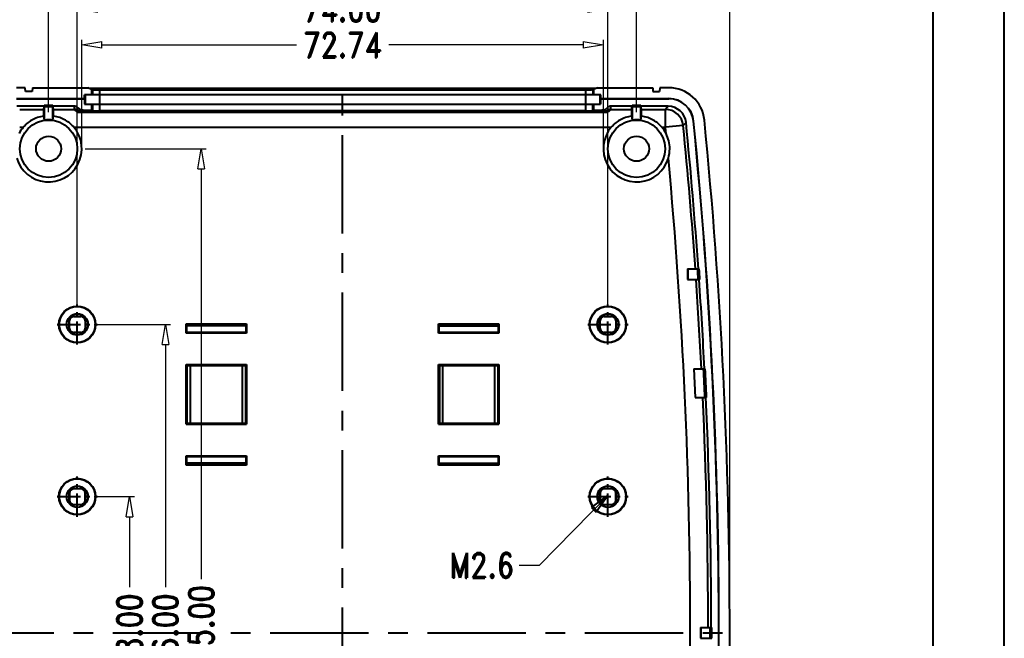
# Model space of a CAD drawing. Header units: millimetres. Extents: x 4625 to 5204, y 1432 to 1835.
# Drawn here: x 5066.9 to 5204.2, y 1664 to 1750.2 of the extents above; entities that cross this region are included whole.
import ezdxf

# ---------------------------------------------------------------- set-up
doc = ezdxf.new("R2010")
doc.units = ezdxf.units.MM
doc.linetypes.add('CENTER', pattern=[50.8, 31.75, -6.35, 6.35, -6.35])
doc.layers.add('dim', color=3, linetype='Continuous', lineweight=9)
doc.layers.add('from', color=7, linetype='Continuous')
doc.styles.add('longtou', font='romand.shx', dxfattribs={"width": 0.8, "bigfont": 'fangsong.shx'})
doc.dimstyles.new('YanXiu', dxfattribs={"dimtxt": 2.5, "dimasz": 2.2, "dimexe": 1, "dimexo": 0, "dimgap": 0.66, "dimtad": 0, "dimzin": 1, "dimdsep": 46, "dimtxsty": 'longtou', "dimblk": 'CLOSEDBLANK', "dimcen": 0, "dimclrd": 3, "dimclre": 3, "dimclrt": 7, "dimazin": 0, "dimtfac": 1, "dimtofl": 0, "dimtmove": 0, "dimatfit": 3, "dimldrblk": 'CLOSEDBLANK', "dimfxl": 1, "dimlwd": 5, "dimlwe": 5, "dimarcsym": 0})

# ---------------------------------------------------------------- blocks, each defined once
blk = doc.blocks.new('_ClosedBlank')
at = {"color": 0, "linetype": 'ByBlock', "lineweight": -2}
for p, q in [((-1, 0.167), (0, 0)), ((-1, 0.167), (-1, -0.167)), ((0, 0), (-1, -0.167))]:
    blk.add_line(p, q, dxfattribs=at)
blk = doc.blocks.new('*D52')
at = {"layer": 'Defpoints', "color": 0}
for p in [(5165.92, 1761.71), (5057.92, 1664.74), (5165.92, 1664.74)]:
    blk.add_point(p, dxfattribs=at)
at = {"layer": 'dim', "color": 3, "lineweight": 5}
for p, q in [((5057.92, 1664.74), (5057.92, 1762.41)), ((5165.92, 1664.74), (5165.92, 1762.41)), ((5060.72, 1761.71), (5104.42, 1761.71)), ((5163.12, 1761.71), (5119.42, 1761.71))]:
    blk.add_line(p, q, dxfattribs=at)
at = {"layer": 'dim', "color": 3, "lineweight": 5, "xscale": 2.8, "yscale": 2.8, "zscale": 2.8, "rotation": 180}
blk.add_blockref('_ClosedBlank', (5057.92, 1761.71), dxfattribs=at)
at = {"layer": 'dim', "color": 3, "lineweight": 5, "xscale": 2.8, "yscale": 2.8, "zscale": 2.8}
blk.add_blockref('_ClosedBlank', (5165.92, 1761.71), dxfattribs=at)
at = {"layer": 'dim', "color": 7, "insert": (5111.92, 1761.71), "char_height": 3.5, "attachment_point": 5, "style": 'longtou'}
blk.add_mtext('108.00', dxfattribs=at)
blk = doc.blocks.new('*D51')
at = {"layer": 'Defpoints', "color": 0}
for p in [(5152.92, 1756.71), (5070.92, 1737.33), (5152.92, 1737.33)]:
    blk.add_point(p, dxfattribs=at)
at = {"layer": 'dim', "color": 3, "lineweight": 5}
for p, q in [((5070.92, 1737.33), (5070.92, 1757.41)), ((5073.72, 1756.71), (5105.55, 1756.71)), ((5150.12, 1756.71), (5118.29, 1756.71)), ((5152.92, 1737.33), (5152.92, 1757.41))]:
    blk.add_line(p, q, dxfattribs=at)
at = {"layer": 'dim', "color": 3, "lineweight": 5, "xscale": 2.8, "yscale": 2.8, "zscale": 2.8, "rotation": 180}
blk.add_blockref('_ClosedBlank', (5070.92, 1756.71), dxfattribs=at)
at = {"layer": 'dim', "color": 3, "lineweight": 5, "xscale": 2.8, "yscale": 2.8, "zscale": 2.8}
blk.add_blockref('_ClosedBlank', (5152.92, 1756.71), dxfattribs=at)
at = {"layer": 'dim', "color": 7, "insert": (5111.92, 1756.71), "char_height": 3.5, "attachment_point": 5, "style": 'longtou'}
blk.add_mtext('82.00', dxfattribs=at)
blk = doc.blocks.new('*D50')
at = {"layer": 'Defpoints', "color": 0}
for p in [(5148.92, 1751.71), (5074.92, 1710.54), (5148.92, 1710.54)]:
    blk.add_point(p, dxfattribs=at)
at = {"layer": 'dim', "color": 3, "lineweight": 5}
for p, q in [((5074.92, 1710.54), (5074.92, 1752.41)), ((5148.92, 1710.54), (5148.92, 1752.41)), ((5077.72, 1751.71), (5105.55, 1751.71)), ((5146.12, 1751.71), (5118.29, 1751.71))]:
    blk.add_line(p, q, dxfattribs=at)
at = {"layer": 'dim', "color": 3, "lineweight": 5, "xscale": 2.8, "yscale": 2.8, "zscale": 2.8, "rotation": 180}
blk.add_blockref('_ClosedBlank', (5074.92, 1751.71), dxfattribs=at)
at = {"layer": 'dim', "color": 3, "lineweight": 5, "xscale": 2.8, "yscale": 2.8, "zscale": 2.8}
blk.add_blockref('_ClosedBlank', (5148.92, 1751.71), dxfattribs=at)
at = {"layer": 'dim', "color": 7, "insert": (5111.92, 1751.71), "char_height": 3.5, "attachment_point": 5, "style": 'longtou'}
blk.add_mtext('74.00', dxfattribs=at)
blk = doc.blocks.new('*D46')
at = {"layer": 'Defpoints', "color": 0}
for p in [(5148.29, 1746.71), (5075.55, 1732.24), (5148.29, 1732.24)]:
    blk.add_point(p, dxfattribs=at)
at = {"layer": 'dim', "color": 3, "lineweight": 5}
for p, q in [((5075.55, 1732.24), (5075.55, 1747.41)), ((5078.35, 1746.71), (5105.49, 1746.71)), ((5145.49, 1746.71), (5118.35, 1746.71)), ((5148.29, 1732.24), (5148.29, 1747.41))]:
    blk.add_line(p, q, dxfattribs=at)
at = {"layer": 'dim', "color": 3, "lineweight": 5, "xscale": 2.8, "yscale": 2.8, "zscale": 2.8, "rotation": 180}
blk.add_blockref('_ClosedBlank', (5075.55, 1746.71), dxfattribs=at)
at = {"layer": 'dim', "color": 3, "lineweight": 5, "xscale": 2.8, "yscale": 2.8, "zscale": 2.8}
blk.add_blockref('_ClosedBlank', (5148.29, 1746.71), dxfattribs=at)
at = {"layer": 'dim', "color": 7, "insert": (5111.92, 1746.71), "char_height": 3.5, "attachment_point": 5, "style": 'longtou'}
blk.add_mtext('72.74', dxfattribs=at)
blk = doc.blocks.new('*D49')
at = {"layer": 'Defpoints', "color": 0}
for p in [(5076.01, 1732.24), (5092.21, 1732.24), (5076.01, 1597.24)]:
    blk.add_point(p, dxfattribs=at)
at = {"layer": 'dim', "color": 3, "lineweight": 5}
for p, q in [((5076.01, 1732.24), (5092.91, 1732.24)), ((5092.21, 1729.44), (5092.21, 1672.24)), ((5092.21, 1600.04), (5092.21, 1657.24)), ((5076.01, 1597.24), (5092.91, 1597.24))]:
    blk.add_line(p, q, dxfattribs=at)
at = {"layer": 'dim', "color": 3, "lineweight": 5, "xscale": 2.8, "yscale": 2.8, "zscale": 2.8}
for p, rotation in [((5092.21, 1732.24), 90), ((5092.21, 1597.24), 270)]:
    blk.add_blockref('_ClosedBlank', p, dxfattribs=dict(at, rotation=rotation))
at = {"layer": 'dim', "color": 7, "insert": (5092.21, 1664.74), "char_height": 3.5, "attachment_point": 5, "rotation": 90, "style": 'longtou'}
blk.add_mtext('135.00', dxfattribs=at)
blk = doc.blocks.new('*D48')
at = {"layer": 'Defpoints', "color": 0}
for p in [(5077.73, 1707.74), (5087.21, 1707.74), (5077.73, 1621.74)]:
    blk.add_point(p, dxfattribs=at)
at = {"layer": 'dim', "color": 3, "lineweight": 5}
for p, q in [((5077.73, 1707.74), (5087.91, 1707.74)), ((5087.21, 1704.94), (5087.21, 1671.1)), ((5087.21, 1624.54), (5087.21, 1658.37)), ((5077.73, 1621.74), (5087.91, 1621.74))]:
    blk.add_line(p, q, dxfattribs=at)
at = {"layer": 'dim', "color": 3, "lineweight": 5, "xscale": 2.8, "yscale": 2.8, "zscale": 2.8}
for p, rotation in [((5087.21, 1707.74), 90), ((5087.21, 1621.74), 270)]:
    blk.add_blockref('_ClosedBlank', p, dxfattribs=dict(at, rotation=rotation))
at = {"layer": 'dim', "color": 7, "insert": (5087.21, 1664.74), "char_height": 3.5, "attachment_point": 5, "rotation": 90, "style": 'longtou'}
blk.add_mtext('86.00', dxfattribs=at)
blk = doc.blocks.new('*D47')
at = {"layer": 'Defpoints', "color": 0}
for p in [(5077.73, 1683.74), (5082.21, 1683.74), (5077.73, 1645.74)]:
    blk.add_point(p, dxfattribs=at)
at = {"layer": 'dim', "color": 3, "lineweight": 5}
for p, q in [((5077.73, 1683.74), (5082.91, 1683.74)), ((5082.21, 1680.94), (5082.21, 1671.1)), ((5082.21, 1648.54), (5082.21, 1658.37)), ((5077.73, 1645.74), (5082.91, 1645.74))]:
    blk.add_line(p, q, dxfattribs=at)
at = {"layer": 'dim', "color": 3, "lineweight": 5, "xscale": 2.8, "yscale": 2.8, "zscale": 2.8}
for p, rotation in [((5082.21, 1683.74), 90), ((5082.21, 1645.74), 270)]:
    blk.add_blockref('_ClosedBlank', p, dxfattribs=dict(at, rotation=rotation))
at = {"layer": 'dim', "color": 7, "insert": (5082.21, 1664.74), "char_height": 3.5, "attachment_point": 5, "rotation": 90, "style": 'longtou'}
blk.add_mtext('38.00', dxfattribs=at)

msp = doc.modelspace()

# ---------------------------------------------------------------- linework, layer by layer
at = {"color": 7, "linetype": 'Continuous'}
for p, q in [((5067.67, 1740.736), (5066.428, 1740.736)), ((5067.697, 1740.235), (5067.67, 1740.736)), ((5068.644, 1740.235), (5067.697, 1740.235)), ((5068.67, 1740.736), (5068.644, 1740.235)), ((5068.67, 1740.736), (5076.381, 1740.736)), ((5076.921, 1740.507), (5076.381, 1740.736)), ((5076.921, 1740.507), (5076.921, 1739.736)), ((5077.034, 1740.479), (5077.034, 1739.736)), ((5078.034, 1740.666), (5145.806, 1740.666)), ((5078.034, 1740.666), (5078.034, 1737.531)), ((5078.034, 1740.466), (5145.806, 1740.466)), ((5145.806, 1740.666), (5145.806, 1737.531)), ((5146.806, 1740.479), (5146.806, 1739.736)), ((5147.46, 1740.736), (5146.92, 1740.507)), ((5146.92, 1740.507), (5146.92, 1739.736)), ((5147.46, 1740.736), (5155.17, 1740.736)), ((5155.17, 1740.736), (5155.197, 1740.235)), ((5155.197, 1740.235), (5156.144, 1740.235)), ((5156.17, 1740.736), (5156.144, 1740.235)), ((5157.412, 1740.736), (5156.17, 1740.736)), ((5066.434, 1739.232), (5075.92, 1739.232)), ((5066.434, 1739.206), (5075.947, 1739.206)), ((5147.92, 1739.736), (5075.92, 1739.736)), ((5075.92, 1739.232), (5075.92, 1739.736)), ((5075.92, 1739.232), (5075.947, 1739.206)), ((5075.947, 1739.206), (5075.947, 1738.436)), ((5075.947, 1738.436), (5147.894, 1738.436)), ((5076.035, 1739.736), (5076.035, 1738.436)), ((5076.947, 1737.636), (5076.947, 1738.436)), ((5077.034, 1738.436), (5077.034, 1737.548)), ((5146.806, 1737.548), (5146.806, 1738.436)), ((5146.894, 1738.436), (5146.894, 1737.636)), ((5147.806, 1739.736), (5147.806, 1738.436)), ((5147.92, 1739.232), (5147.894, 1739.206)), ((5147.894, 1739.206), (5157.406, 1739.206)), ((5147.894, 1739.206), (5147.894, 1738.436)), ((5147.92, 1739.232), (5147.92, 1739.736)), ((5147.92, 1739.232), (5157.406, 1739.232)), ((5157.406, 1739.232), (5157.406, 1739.206)), ((5070.307, 1738.153), (5066.506, 1738.153)), ((5066.892, 1737.727), (5070.236, 1737.727)), ((5070.236, 1737.727), (5070.307, 1738.153)), ((5071.533, 1738.267), (5070.307, 1738.267)), ((5070.313, 1738.229), (5070.307, 1738.267)), ((5070.307, 1738.267), (5070.307, 1738.153)), ((5071.527, 1738.229), (5070.313, 1738.229)), ((5070.316, 1738.064), (5070.313, 1738.229)), ((5071.525, 1738.064), (5070.316, 1738.064)), ((5070.316, 1738.064), (5070.316, 1736.216)), ((5071.527, 1738.229), (5071.525, 1738.064)), ((5071.525, 1736.216), (5071.525, 1738.064)), ((5071.527, 1738.229), (5071.533, 1738.267)), ((5071.533, 1738.153), (5071.533, 1738.267)), ((5074.576, 1738.153), (5071.533, 1738.153)), ((5071.604, 1737.727), (5071.533, 1738.153)), ((5071.604, 1737.727), (5074.553, 1737.727)), ((5075.007, 1737.315), (5148.834, 1737.315)), ((5075.254, 1737.481), (5148.586, 1737.481)), ((5075.755, 1737.636), (5076.947, 1737.636)), ((5076.947, 1737.636), (5077.034, 1737.548)), ((5145.806, 1737.531), (5078.034, 1737.531)), ((5146.894, 1737.636), (5146.806, 1737.548)), ((5146.894, 1737.636), (5148.086, 1737.636)), ((5152.307, 1738.153), (5149.264, 1738.153)), ((5149.287, 1737.727), (5152.236, 1737.727)), ((5152.236, 1737.727), (5152.307, 1738.153)), ((5153.533, 1738.267), (5152.307, 1738.267)), ((5152.313, 1738.229), (5152.307, 1738.267)), ((5152.307, 1738.267), (5152.307, 1738.153)), ((5153.527, 1738.229), (5152.313, 1738.229)), ((5152.316, 1738.064), (5152.313, 1738.229)), ((5153.525, 1738.064), (5152.316, 1738.064)), ((5152.316, 1738.064), (5152.316, 1736.216)), ((5153.527, 1738.229), (5153.525, 1738.064)), ((5153.525, 1736.216), (5153.525, 1738.064)), ((5153.527, 1738.229), (5153.533, 1738.267)), ((5153.533, 1738.153), (5153.533, 1738.267)), ((5157.335, 1738.153), (5153.533, 1738.153)), ((5153.604, 1737.727), (5153.533, 1738.153)), ((5153.604, 1737.727), (5156.949, 1737.727)), ((5157.335, 1738.153), (5156.949, 1737.727)), ((5156.949, 1735.231), (5156.949, 1737.727)), ((5070.22, 1736.783), (5070.316, 1736.216)), ((5071.525, 1736.216), (5071.62, 1736.783)), ((5152.22, 1736.783), (5152.316, 1736.216)), ((5153.525, 1736.216), (5153.62, 1736.783)), ((5159.819, 1735.903), (5159.433, 1735.476)), ((5160.886, 1736.081), (5160.86, 1736.078)), ((5066.894, 1735.231), (5067.391, 1735.231)), ((5074.449, 1735.231), (5149.391, 1735.231)), ((5156.449, 1735.231), (5156.949, 1735.231)), ((5159.433, 1735.476), (5156.949, 1735.231)), ((5160.019, 1715.486), (5160.019, 1713.986)), ((5160.019, 1715.486), (5161.651, 1715.486)), ((5160.12, 1713.986), (5160.12, 1715.486)), ((5160.019, 1713.986), (5161.755, 1713.986)), ((5073.772, 1708.284), (5073.827, 1708.229)), ((5073.827, 1707.242), (5073.827, 1708.229)), ((5074.372, 1708.884), (5074.427, 1708.829)), ((5074.427, 1708.829), (5075.414, 1708.829)), ((5075.468, 1708.884), (5075.414, 1708.829)), ((5076.068, 1708.284), (5076.014, 1708.229)), ((5076.014, 1708.229), (5076.014, 1707.242)), ((5147.772, 1708.284), (5147.827, 1708.229)), ((5147.827, 1707.242), (5147.827, 1708.229)), ((5148.372, 1708.884), (5148.427, 1708.829)), ((5148.427, 1708.829), (5149.414, 1708.829)), ((5149.468, 1708.884), (5149.414, 1708.829)), ((5150.068, 1708.284), (5150.014, 1708.229)), ((5150.014, 1708.229), (5150.014, 1707.242)), ((5073.428, 1707.736), (5073.773, 1707.736)), ((5073.772, 1707.187), (5073.827, 1707.242)), ((5076.068, 1707.187), (5076.014, 1707.242)), ((5076.413, 1707.736), (5076.067, 1707.736)), ((5090.114, 1707.836), (5098.527, 1707.836)), ((5090.114, 1707.836), (5090.202, 1707.547)), ((5090.114, 1706.534), (5090.114, 1707.836)), ((5098.438, 1707.547), (5090.202, 1707.547)), ((5090.202, 1706.622), (5090.202, 1707.547)), ((5098.527, 1707.836), (5098.438, 1707.547)), ((5098.438, 1707.547), (5098.438, 1706.622)), ((5098.527, 1707.836), (5098.527, 1706.534)), ((5125.314, 1707.836), (5133.727, 1707.836)), ((5125.314, 1707.836), (5125.402, 1707.547)), ((5125.314, 1706.534), (5125.314, 1707.836)), ((5125.402, 1707.547), (5133.638, 1707.547)), ((5125.402, 1706.622), (5125.402, 1707.547)), ((5133.727, 1707.836), (5133.638, 1707.547)), ((5133.638, 1707.547), (5133.638, 1706.622)), ((5133.727, 1707.836), (5133.727, 1706.534)), ((5147.428, 1707.736), (5147.773, 1707.736)), ((5147.772, 1707.187), (5147.827, 1707.242)), ((5150.068, 1707.187), (5150.014, 1707.242)), ((5150.413, 1707.736), (5150.067, 1707.736)), ((5074.372, 1706.587), (5074.427, 1706.642)), ((5075.414, 1706.642), (5074.427, 1706.642)), ((5075.468, 1706.587), (5075.414, 1706.642)), ((5090.202, 1706.622), (5090.114, 1706.534)), ((5098.527, 1706.534), (5090.114, 1706.534)), ((5098.438, 1706.622), (5090.202, 1706.622)), ((5098.438, 1706.622), (5098.527, 1706.534)), ((5125.402, 1706.622), (5125.314, 1706.534)), ((5133.727, 1706.534), (5125.314, 1706.534)), ((5133.638, 1706.622), (5125.402, 1706.622)), ((5133.638, 1706.622), (5133.727, 1706.534)), ((5148.372, 1706.587), (5148.427, 1706.642)), ((5149.414, 1706.642), (5148.427, 1706.642)), ((5149.468, 1706.587), (5149.414, 1706.642)), ((5090.114, 1702.141), (5098.527, 1702.141)), ((5090.219, 1702.036), (5090.114, 1702.141)), ((5090.114, 1693.83), (5090.114, 1702.141)), ((5090.219, 1702.036), (5090.219, 1693.935)), ((5090.719, 1702.019), (5097.922, 1702.019)), ((5090.719, 1693.952), (5090.719, 1702.019)), ((5091.209, 1702.047), (5091.115, 1702.141)), ((5091.209, 1702.047), (5097.432, 1702.047)), ((5097.432, 1702.047), (5097.526, 1702.141)), ((5097.922, 1702.019), (5097.922, 1693.952)), ((5098.421, 1702.036), (5098.527, 1702.141)), ((5098.421, 1693.935), (5098.421, 1702.036)), ((5098.527, 1702.141), (5098.527, 1693.83)), ((5125.419, 1702.036), (5125.314, 1702.141)), ((5125.314, 1702.141), (5133.727, 1702.141)), ((5125.314, 1693.83), (5125.314, 1702.141)), ((5125.419, 1702.036), (5125.419, 1693.935)), ((5125.919, 1702.019), (5133.122, 1702.019)), ((5125.919, 1693.952), (5125.919, 1702.019)), ((5126.409, 1702.047), (5126.315, 1702.141)), ((5132.632, 1702.047), (5126.409, 1702.047)), ((5132.632, 1702.047), (5132.726, 1702.141)), ((5133.122, 1702.019), (5133.122, 1693.952)), ((5133.621, 1702.036), (5133.727, 1702.141)), ((5133.621, 1693.935), (5133.621, 1702.036)), ((5133.727, 1702.141), (5133.727, 1693.83)), ((5160.92, 1701.561), (5161.114, 1697.561)), ((5160.92, 1701.561), (5162.498, 1701.561)), ((5161.114, 1697.561), (5162.691, 1697.561)), ((5090.219, 1693.935), (5090.114, 1693.83)), ((5090.114, 1693.83), (5098.527, 1693.83)), ((5097.922, 1693.952), (5090.719, 1693.952)), ((5091.209, 1693.924), (5091.115, 1693.83)), ((5091.209, 1693.924), (5097.432, 1693.924)), ((5097.432, 1693.924), (5097.526, 1693.83)), ((5098.421, 1693.935), (5098.527, 1693.83)), ((5125.419, 1693.935), (5125.314, 1693.83)), ((5125.314, 1693.83), (5133.727, 1693.83)), ((5133.122, 1693.952), (5125.919, 1693.952)), ((5126.409, 1693.924), (5126.315, 1693.83)), ((5132.632, 1693.924), (5126.409, 1693.924)), ((5132.632, 1693.924), (5132.726, 1693.83)), ((5133.621, 1693.935), (5133.727, 1693.83)), ((5090.114, 1689.437), (5098.527, 1689.437)), ((5090.202, 1689.349), (5090.114, 1689.437)), ((5090.114, 1688.135), (5090.114, 1689.437)), ((5090.202, 1689.349), (5098.438, 1689.349)), ((5090.202, 1688.424), (5090.202, 1689.349)), ((5098.438, 1689.349), (5098.527, 1689.437)), ((5098.438, 1689.349), (5098.438, 1688.424)), ((5098.527, 1689.437), (5098.527, 1688.135)), ((5125.402, 1689.349), (5125.314, 1689.437)), ((5125.314, 1689.437), (5133.727, 1689.437)), ((5125.314, 1688.135), (5125.314, 1689.437)), ((5125.402, 1689.349), (5133.638, 1689.349)), ((5125.402, 1688.424), (5125.402, 1689.349)), ((5133.638, 1689.349), (5133.727, 1689.437)), ((5133.638, 1689.349), (5133.638, 1688.424)), ((5133.727, 1689.437), (5133.727, 1688.135)), ((5090.114, 1688.135), (5090.202, 1688.424)), ((5098.527, 1688.135), (5090.114, 1688.135)), ((5098.438, 1688.424), (5090.202, 1688.424)), ((5098.527, 1688.135), (5098.438, 1688.424)), ((5125.314, 1688.135), (5125.402, 1688.424)), ((5133.727, 1688.135), (5125.314, 1688.135)), ((5125.402, 1688.424), (5133.638, 1688.424)), ((5133.727, 1688.135), (5133.638, 1688.424)), ((5074.372, 1684.884), (5074.427, 1684.829)), ((5075.468, 1684.884), (5075.414, 1684.829)), ((5148.372, 1684.884), (5148.427, 1684.829)), ((5149.468, 1684.884), (5149.414, 1684.829)), ((5073.428, 1683.736), (5073.773, 1683.736)), ((5073.772, 1684.284), (5073.827, 1684.229)), ((5073.827, 1684.229), (5073.827, 1683.242)), ((5075.414, 1684.829), (5074.427, 1684.829)), ((5076.068, 1684.284), (5076.014, 1684.229)), ((5076.014, 1683.242), (5076.014, 1684.229)), ((5076.413, 1683.736), (5076.067, 1683.736)), ((5147.428, 1683.736), (5147.773, 1683.736)), ((5147.772, 1684.284), (5147.827, 1684.229)), ((5147.827, 1684.229), (5147.827, 1683.242)), ((5149.414, 1684.829), (5148.427, 1684.829)), ((5150.068, 1684.284), (5150.014, 1684.229)), ((5150.014, 1683.242), (5150.014, 1684.229)), ((5150.413, 1683.736), (5150.067, 1683.736)), ((5073.772, 1683.187), (5073.827, 1683.242)), ((5074.372, 1682.587), (5074.427, 1682.642)), ((5074.427, 1682.642), (5075.414, 1682.642)), ((5075.468, 1682.587), (5075.414, 1682.642)), ((5076.068, 1683.187), (5076.014, 1683.242)), ((5147.772, 1683.187), (5147.827, 1683.242)), ((5148.372, 1682.587), (5148.427, 1682.642)), ((5148.427, 1682.642), (5149.414, 1682.642)), ((5149.468, 1682.587), (5149.414, 1682.642)), ((5150.068, 1683.187), (5150.014, 1683.242)), ((5161.819, 1665.486), (5161.819, 1663.986)), ((5161.819, 1665.486), (5163.438, 1665.486)), ((5161.92, 1663.986), (5161.92, 1665.486)), ((5161.819, 1663.986), (5163.438, 1663.986))]:
    msp.add_line(p, q, dxfattribs=at)
at = {"color": 1, "linetype": 'CENTER', "ltscale": 0.432}
for p, q in [((5111.92, 1588.736), (5111.92, 1740.736)), ((5057.92, 1664.736), (5165.92, 1664.736))]:
    msp.add_line(p, q, dxfattribs=at)
at = {"color": 1, "linetype": 'CENTER', "ltscale": 0.102094}
for p, q in [((5074.92, 1704.928), (5074.92, 1710.543)), ((5148.92, 1704.928), (5148.92, 1710.543)), ((5072.113, 1707.736), (5077.728, 1707.736)), ((5146.113, 1707.736), (5151.728, 1707.736)), ((5074.92, 1680.928), (5074.92, 1686.543)), ((5148.92, 1680.928), (5148.92, 1686.543)), ((5072.113, 1683.736), (5077.728, 1683.736)), ((5146.113, 1683.736), (5151.728, 1683.736))]:
    msp.add_line(p, q, dxfattribs=at)
at = {"color": 7, "linetype": 'Continuous'}
for centre, radius in [((5070.92, 1732.236), 4), ((5152.92, 1732.236), 4), ((5070.92, 1732.236), 1.75), ((5152.92, 1732.236), 1.75), ((5074.92, 1707.736), 2.552), ((5074.92, 1707.736), 2.5), ((5148.92, 1707.736), 2.552), ((5148.92, 1707.736), 2.5), ((5074.92, 1707.736), 1.493), ((5148.92, 1707.736), 1.493), ((5074.92, 1683.736), 2.552), ((5148.92, 1683.736), 2.552), ((5074.92, 1683.736), 2.5), ((5074.92, 1683.736), 1.493), ((5148.92, 1683.736), 2.5), ((5148.92, 1683.736), 1.493)]:
    msp.add_circle(centre, radius, dxfattribs=at)
for centre, radius, start, end in [((5157.414, 1735.745), 4.991, 5.64355, 90.02404), ((5157.407, 1735.737), 3.495, 5.65115, 90.01594), ((5157.407, 1735.736), 3.47, 5.65415, 90.01217), ((5074.554, 1737.127), 0.6, 58.7134, 90.03222), ((5074.576, 1737.554), 0.599, 42.54176, 89.99638), ((5075.387, 1738.492), 0.999, 238.55093, 269.94513), ((5075.188, 1738.459), 0.994, 253.54596, 267.93102), ((5075.755, 1738.636), 1.001, 222.56137, 270.00759), ((5148.086, 1738.636), 1, 269.98529, 317.44524), ((5148.454, 1738.492), 0.999, 270.05461, 301.44856), ((5148.649, 1738.48), 1.016, 272.23747, 286.31699), ((5149.264, 1737.554), 0.599, 90.0009, 137.46183), ((5149.287, 1737.127), 0.6, 89.96922, 121.2872), ((5156.942, 1735.223), 2.505, 5.796, 89.83464), ((5157.336, 1735.658), 2.495, 5.63819, 90.02323), ((5070.92, 1732.236), 4.026, 81.36684, 98.63316), ((5152.92, 1732.236), 4.026, 81.36684, 98.63316), ((4441.92, 1664.736), 721.418, 4.033951, 5.66142), ((4441.92, 1664.736), 722.47, 354.332898, 5.66709), ((4441.92, 1664.736), 722.497, 354.332906, 5.667094), ((4441.92, 1664.736), 724, 354.332411, 5.667589), ((5070.92, 1732.236), 4.629, 196.42972, 40.32181), ((5070.92, 1732.236), 4.629, 139.67819, 152.72385), ((5152.92, 1732.236), 4.629, 139.67819, 343.57028), ((5152.92, 1732.236), 4.629, 27.27615, 40.32181), ((4441.92, 1664.736), 718.495, 5.560617, 5.630643), ((5152.909, 1732.235), 4.639, 0.00522, 27.21583), ((4441.92, 1664.736), 720.992, 4.036339, 5.630642), ((5152.928, 1732.231), 4.62, 343.59906, 0.05735), ((4441.92, 1664.736), 718.495, 354.71418, 5.28582), ((4441.607, 1664.714), 721.603, 3.915257, 4.034645), ((4441.92, 1664.736), 721.454, 3.914334, 4.033747), ((4441.92, 1664.736), 721.518, 3.913989, 4.033391), ((4441.92, 1664.736), 720.992, 2.927752, 3.916849), ((4441.92, 1664.736), 721.418, 2.926021, 3.914532), ((5074.369, 1708.287), 0.597, 89.71181, 180.28838), ((4928.842, 1707.719), 144.931, 0.00654, 0.22322), ((5074.92, 1846.042), 137.159, 269.77106, 270.22898), ((5075.471, 1708.287), 0.597, 359.71152, 90.28829), ((5221.326, 1707.718), 145.258, 179.77702, 179.99322), ((5148.369, 1708.287), 0.597, 89.71181, 180.28838), ((5002.842, 1707.719), 144.932, 0.00654, 0.22322), ((5148.92, 1846.042), 137.159, 269.77106, 270.22898), ((5149.471, 1708.287), 0.597, 359.71152, 90.28829), ((5295.326, 1707.718), 145.258, 179.77702, 179.99322), ((4928.515, 1707.753), 145.258, 359.77702, 359.99322), ((5074.369, 1707.184), 0.597, 179.71005, 270.28976), ((5075.471, 1707.184), 0.597, 269.70997, 0.29023), ((5220.999, 1707.752), 144.932, 180.00654, 180.22322), ((5002.515, 1707.753), 145.258, 359.77702, 359.99322), ((5148.369, 1707.184), 0.597, 179.71005, 270.28976), ((5149.471, 1707.184), 0.597, 269.70997, 0.29023), ((5294.999, 1707.752), 144.931, 180.00654, 180.22322), ((5074.92, 1569.429), 137.159, 89.77106, 90.22898), ((5148.92, 1569.429), 137.159, 89.77106, 90.22898), ((4441.92, 1664.736), 721.289, 2.608431, 2.926544), ((4441.92, 1664.736), 721.454, 2.607834, 2.925874), ((4441.92, 1664.736), 721.518, 2.607604, 2.925616), ((4441.92, 1664.736), 720.992, 0.059601, 2.609508), ((4441.92, 1664.736), 721.418, 0.059566, 2.607966), ((5074.369, 1684.287), 0.597, 89.71181, 180.28838), ((5074.92, 1822.042), 137.159, 269.77106, 270.22898), ((5075.471, 1684.287), 0.597, 359.71152, 90.28829), ((5148.369, 1684.287), 0.597, 89.71181, 180.28838), ((5148.92, 1822.042), 137.159, 269.77106, 270.22898), ((5149.471, 1684.287), 0.597, 359.71152, 90.28829), ((4928.842, 1683.719), 144.931, 0.00654, 0.22322), ((4928.515, 1683.753), 145.258, 359.77702, 359.99322), ((5221.326, 1683.718), 145.258, 179.77702, 179.99322), ((5220.999, 1683.752), 144.931, 180.00654, 180.22322), ((5002.842, 1683.719), 144.932, 0.00654, 0.22322), ((5002.515, 1683.753), 145.258, 359.77702, 359.99322), ((5295.326, 1683.718), 145.258, 179.77702, 179.99322), ((5294.999, 1683.752), 144.931, 180.00654, 180.22322), ((5074.369, 1683.184), 0.597, 179.71005, 270.28976), ((5074.92, 1545.429), 137.159, 89.77106, 90.22898), ((5075.471, 1683.184), 0.597, 269.70997, 0.29023), ((5148.369, 1683.184), 0.597, 179.71005, 270.28976), ((5148.92, 1545.429), 137.159, 89.77106, 90.22898), ((5149.471, 1683.184), 0.597, 269.70997, 0.29023), ((4427.622, 1664.736), 735.587, 359.941582, 0.058418), ((4441.92, 1664.736), 721.454, 359.940437, 0.059563), ((4441.92, 1664.736), 721.518, 359.940442, 0.059558)]:
    msp.add_arc(centre, radius, start, end, dxfattribs=at)
for centre, major_axis, ratio, start_param, end_param in [((5070.237, 1735.231), (0, 2.5), 0.0087269, 0.0523599, 0.9011525), ((5071.603, 1735.231), (0, 2.5), 0.0087269, -0.9011525, -0.0523599), ((5078.034, 1737.548), (1, 0), 0.0174551, -3.1241394, -1.5707963), ((5145.806, 1737.548), (1, 0), 0.0174551, -1.5707963, -0.0174533), ((5152.237, 1735.231), (0, 2.5), 0.0087269, 0.0523599, 0.9011525), ((5153.603, 1735.231), (0, 2.5), 0.0087269, -0.9011525, -0.0523599), ((5074.427, 1708.229), (-0.424, 0.424), 0.9999239, -0.7853601, 0.7853601), ((5075.414, 1708.229), (0.424, 0.424), 0.9999239, -0.7853601, 0.7853601), ((5148.427, 1708.229), (-0.424, 0.424), 0.9999239, -0.7853601, 0.7853601), ((5149.414, 1708.229), (0.424, 0.424), 0.9999239, -0.7853601, 0.7853601), ((5074.427, 1707.242), (0.424, 0.424), 0.9999239, -3.9269527, -2.3562326), ((5075.414, 1707.242), (-0.424, 0.424), 0.9999239, -3.9269527, -2.3562326), ((5148.427, 1707.242), (0.424, 0.424), 0.9999239, -3.9269527, -2.3562326), ((5149.414, 1707.242), (-0.424, 0.424), 0.9999239, -3.9269527, -2.3562326), ((5090.719, 1702.036), (0.5, 0), 0.0349208, -3.1066861, -1.5707963), ((5097.922, 1702.036), (0.5, 0), 0.0349208, -1.5707963, -0.0349066), ((5125.919, 1702.036), (0.5, 0), 0.0349208, -3.1066861, -1.5707963), ((5133.122, 1702.036), (0.5, 0), 0.0349208, -1.5707963, -0.0349066), ((5090.719, 1693.935), (0.5, 0), 0.0349208, 1.5707963, 3.1066861), ((5097.922, 1693.935), (0.5, 0), 0.0349208, 0.0349066, 1.5707963), ((5125.919, 1693.935), (0.5, 0), 0.0349208, 1.5707963, 3.1066861), ((5133.122, 1693.935), (0.5, 0), 0.0349208, 0.0349066, 1.5707963), ((5074.427, 1684.229), (-0.424, 0.424), 0.9999239, -0.7853601, 0.7853601), ((5075.414, 1684.229), (0.424, 0.424), 0.9999239, -0.7853601, 0.7853601), ((5148.427, 1684.229), (-0.424, 0.424), 0.9999239, -0.7853601, 0.7853601), ((5149.414, 1684.229), (0.424, 0.424), 0.9999239, -0.7853601, 0.7853601), ((5074.427, 1683.242), (0.424, 0.424), 0.9999239, -3.9269527, -2.3562326), ((5075.414, 1683.242), (-0.424, 0.424), 0.9999239, -3.9269527, -2.3562326), ((5148.427, 1683.242), (0.424, 0.424), 0.9999239, -3.9269527, -2.3562326), ((5149.414, 1683.242), (-0.424, 0.424), 0.9999239, -3.9269527, -2.3562326)]:
    msp.add_ellipse(centre, major_axis=major_axis, ratio=ratio, start_param=start_param, end_param=end_param, dxfattribs=at)
for points, start_tangent, end_tangent in [([(5076.613, 1740.675), (5076.83, 1740.671), (5077.166, 1740.668)], (0.9947403, 0.1024296), (0.9999805, 0.0062486)), ([(5077.034, 1740.479), (5076.997, 1740.487), (5076.959, 1740.497), (5076.921, 1740.507)], (-0.9757916, 0.2187023), (-0.9665087, 0.256634)), ([(5077.034, 1740.479), (5077.087, 1740.475), (5077.232, 1740.471), (5077.456, 1740.468), (5077.734, 1740.466), (5078.034, 1740.466)], (0.802926, -0.5960787), (0.9999996, -0.0008935)), ([(5077.166, 1740.668), (5077.584, 1740.666), (5078.034, 1740.666)], (0.9999805, 0.0062486), (1, -0.0000189)), ([(5145.806, 1740.666), (5146.261, 1740.666), (5146.681, 1740.668)], (1, 0.0000027), (0.9999833, -0.0057732)), ([(5145.806, 1740.466), (5146.11, 1740.466), (5146.389, 1740.468), (5146.612, 1740.471), (5146.755, 1740.475), (5146.806, 1740.479)], (1, 0.0001272), (0.8087709, 0.5881238)), ([(5146.681, 1740.668), (5147.015, 1740.671), (5147.23, 1740.675)], (0.9999833, -0.0057732), (0.9952313, -0.0975429)), ([(5146.92, 1740.507), (5146.882, 1740.497), (5146.844, 1740.487), (5146.806, 1740.479)], (-0.9665087, -0.256634), (-0.9757916, -0.2187023)), ([(5074.553, 1737.727), (5074.542, 1737.826), (5074.542, 1737.917), (5074.549, 1738.001), (5074.561, 1738.08), (5074.576, 1738.153)], (-0.1773236, 0.9841526), (0.2347779, 0.972049)), ([(5074.759, 1737.478), (5074.68, 1737.542), (5074.624, 1737.604), (5074.586, 1737.66), (5074.562, 1737.703), (5074.553, 1737.727)], (-0.8397362, 0.5429946), (-0.1328287, 0.991139)), ([(5074.907, 1737.505), (5074.835, 1737.5), (5074.759, 1737.478)], (-0.9995689, 0.0293612), (-0.9336691, -0.358137)), ([(5075.007, 1737.315), (5074.92, 1737.373), (5074.837, 1737.428), (5074.759, 1737.478)], (-0.8230849, 0.5679183), (-0.8356076, 0.5493268)), ([(5074.865, 1737.64), (5074.862, 1737.624), (5074.861, 1737.603), (5074.861, 1737.591), (5074.861, 1737.577)], (-0.4143179, -0.9101322), (-0.0031402, -0.9999951)), ([(5074.861, 1737.577), (5074.864, 1737.557), (5074.876, 1737.535), (5074.907, 1737.505)], (-0.0360865, -0.9993487), (0.8317633, -0.5551305)), ([(5075.254, 1737.481), (5075.119, 1737.493), (5074.987, 1737.525), (5074.861, 1737.577)], (-0.9999783, 0.0065952), (-0.8932777, 0.4495051)), ([(5075.018, 1737.959), (5074.99, 1737.913), (5074.965, 1737.869), (5074.942, 1737.827), (5074.923, 1737.787), (5074.906, 1737.749), (5074.891, 1737.714), (5074.878, 1737.678), (5074.865, 1737.64)], (-0.5315949, -0.8469987), (-0.2930426, -0.9560994)), ([(5074.907, 1737.505), (5074.929, 1737.474), (5074.951, 1737.436), (5074.972, 1737.395), (5074.991, 1737.353), (5075.007, 1737.315)], (0.6121357, -0.7907527), (0.3674266, -0.9300525)), ([(5075.152, 1737.465), (5075.119, 1737.446), (5075.086, 1737.419), (5075.056, 1737.385), (5075.029, 1737.349), (5075.007, 1737.315)], (-0.9125168, -0.4090392), (-0.524617, -0.8513383)), ([(5075.255, 1737.481), (5075.221, 1737.479), (5075.19, 1737.476), (5075.169, 1737.47), (5075.152, 1737.465)], (-0.9997079, -0.0241683), (-0.9563702, -0.2921576)), ([(5075.386, 1737.493), (5075.37, 1737.49), (5075.356, 1737.488), (5075.339, 1737.486), (5075.316, 1737.485), (5075.288, 1737.483), (5075.254, 1737.481)], (-0.9396184, -0.342224), (-0.9989424, -0.045979)), ([(5075.755, 1737.636), (5075.702, 1737.615), (5075.652, 1737.595), (5075.604, 1737.576), (5075.558, 1737.559), (5075.515, 1737.542), (5075.473, 1737.526), (5075.431, 1737.51), (5075.386, 1737.493)], (-0.9315949, -0.3634982), (-0.9395628, -0.3423767)), ([(5148.455, 1737.493), (5148.408, 1737.511), (5148.362, 1737.528), (5148.312, 1737.547), (5148.26, 1737.567), (5148.206, 1737.589), (5148.148, 1737.611), (5148.086, 1737.636)], (-0.9395629, 0.3423763), (-0.9315945, 0.3634992)), ([(5148.586, 1737.481), (5148.548, 1737.483), (5148.517, 1737.485), (5148.493, 1737.487), (5148.475, 1737.489), (5148.455, 1737.493)], (-0.9989412, 0.0460044), (-0.9395968, 0.3422833)), ([(5148.586, 1737.481), (5148.721, 1737.493), (5148.853, 1737.525), (5148.98, 1737.577)], (0.9999779, 0.0066443), (0.8932913, 0.4494781)), ([(5148.688, 1737.465), (5148.672, 1737.47), (5148.651, 1737.476), (5148.62, 1737.479), (5148.586, 1737.481)], (-0.955542, 0.2948551), (-0.9997047, 0.0242995)), ([(5148.834, 1737.315), (5148.814, 1737.346), (5148.794, 1737.374), (5148.774, 1737.399), (5148.753, 1737.42), (5148.732, 1737.438), (5148.711, 1737.454), (5148.688, 1737.465)], (-0.5241374, 0.8516337), (-0.9124408, 0.4092088)), ([(5148.975, 1737.64), (5148.962, 1737.679), (5148.948, 1737.718), (5148.93, 1737.761), (5148.909, 1737.806), (5148.884, 1737.854), (5148.856, 1737.905), (5148.823, 1737.959)], (-0.2930415, 0.9560997), (-0.5315939, 0.8469994)), ([(5148.834, 1737.315), (5148.848, 1737.35), (5148.862, 1737.382), (5148.876, 1737.411), (5148.89, 1737.438), (5148.905, 1737.463), (5148.919, 1737.485), (5148.934, 1737.505)], (0.3701904, 0.9289559), (0.6118929, 0.7909406)), ([(5149.081, 1737.478), (5149.004, 1737.428), (5148.921, 1737.373), (5148.834, 1737.315)], (-0.8356064, -0.5493286), (-0.8230853, -0.5679177)), ([(5148.934, 1737.505), (5148.964, 1737.535), (5148.976, 1737.557), (5148.98, 1737.577)], (0.8326524, 0.553796), (-0.0350956, 0.999384)), ([(5148.934, 1737.505), (5149.007, 1737.5), (5149.081, 1737.478)], (0.9995668, 0.0294312), (0.9336667, -0.3581432)), ([(5148.98, 1737.577), (5148.98, 1737.593), (5148.98, 1737.607), (5148.979, 1737.619), (5148.975, 1737.64)], (-0.0038206, 0.9999927), (-0.4141297, 0.9102179)), ([(5149.287, 1737.727), (5149.278, 1737.703), (5149.255, 1737.66), (5149.217, 1737.605), (5149.16, 1737.542), (5149.081, 1737.478)], (-0.1328572, -0.9911352), (-0.8397478, -0.5429766)), ([(5149.264, 1738.153), (5149.28, 1738.08), (5149.292, 1738.001), (5149.299, 1737.917), (5149.299, 1737.826), (5149.287, 1737.727)], (0.2347778, -0.9720491), (-0.1773255, -0.9841523)), ([(5070.22, 1736.783), (5069.368, 1736.575), (5068.579, 1736.216), (5067.907, 1735.746), (5067.391, 1735.231)], (-0.9892609, -0.1461601), (-0.64708, -0.7624221)), ([(5074.449, 1735.231), (5073.933, 1735.746), (5073.261, 1736.217), (5072.473, 1736.575), (5071.62, 1736.783)], (-0.64708, 0.7624221), (-0.9892609, 0.1461601)), ([(5152.22, 1736.783), (5151.368, 1736.575), (5150.579, 1736.216), (5149.907, 1735.746), (5149.391, 1735.231)], (-0.9892609, -0.1461601), (-0.64708, -0.7624221)), ([(5156.449, 1735.231), (5155.933, 1735.746), (5155.261, 1736.217), (5154.473, 1736.575), (5153.62, 1736.783)], (-0.64708, 0.7624221), (-0.9892609, 0.1461601))]:
    msp.add_spline(points, degree=3, dxfattribs=dict(at, start_tangent=start_tangent, end_tangent=end_tangent))
at = {"layer": 'from'}
for p, q in [((5204.209, 1432.468), (5204.209, 1834.827)), ((5194.229, 1824.848), (5194.229, 1442.447))]:
    msp.add_line(p, q, dxfattribs=at)

# ---------------------------------------------------------------- texts
at = {"layer": 'dim', "color": 7, "insert": (5135.837, 1674.151), "char_height": 3.5, "attachment_point": 6, "style": 'longtou'}
msp.add_mtext('M2.6', dxfattribs=at)

# ---------------------------------------------------------------- dimensions: what is measured, and where the dimension line sits
at = {"layer": 'dim'}
for base, p1, p2, picture, middle in [((5165.92, 1761.706), (5057.92, 1664.736), (5165.92, 1664.736), '*D52', (5111.92, 1761.706)), ((5152.92, 1756.706), (5070.92, 1737.327), (5152.92, 1737.327), '*D51', (5111.92, 1756.706)), ((5148.92, 1751.706), (5074.92, 1710.543), (5148.92, 1710.543), '*D50', (5111.92, 1751.706)), ((5148.291, 1746.706), (5075.549, 1732.236), (5148.291, 1732.236), '*D46', (5111.92, 1746.706))]:
    dim = msp.add_linear_dim(base=base, p1=p1, p2=p2, dimstyle='YanXiu', override={"dimtxt": 3.5, "dimasz": 2.8, "dimexe": 0.69965, "dimgap": 0.69965}, dxfattribs=at)
    dim.commit()
    dim.dimension.update_dxf_attribs({"geometry": picture, "text_midpoint": middle})
for base, p1, p2, picture, middle in [((5092.215, 1732.236), (5076.012, 1597.236), (5076.012, 1732.236), '*D49', (5092.215, 1664.736)), ((5087.215, 1707.736), (5077.728, 1621.736), (5077.728, 1707.736), '*D48', (5087.215, 1664.736)), ((5082.215, 1683.736), (5077.728, 1645.736), (5077.728, 1683.736), '*D47', (5082.215, 1664.736))]:
    dim = msp.add_linear_dim(base=base, p1=p1, p2=p2, angle=90, dimstyle='YanXiu', override={"dimtxt": 3.5, "dimasz": 2.8, "dimexe": 0.69965, "dimgap": 0.69965}, dxfattribs=at)
    dim.commit()
    dim.dimension.update_dxf_attribs({"geometry": picture, "text_midpoint": middle})

# ---------------------------------------------------------------- leaders
at = {"layer": 'dim', "annotation_type": 0, "has_hookline": 1, "hookline_direction": 1, "text_width": 7.215}
msp.add_leader([(5148.92, 1683.886), (5139.337, 1674.151), (5136.537, 1674.151)], dimstyle='YanXiu', override={"dimtxt": 3.5, "dimasz": 2.8, "dimexe": 0.69965, "dimgap": 0.69965}, dxfattribs=at)

doc.saveas('drawing.dxf')
